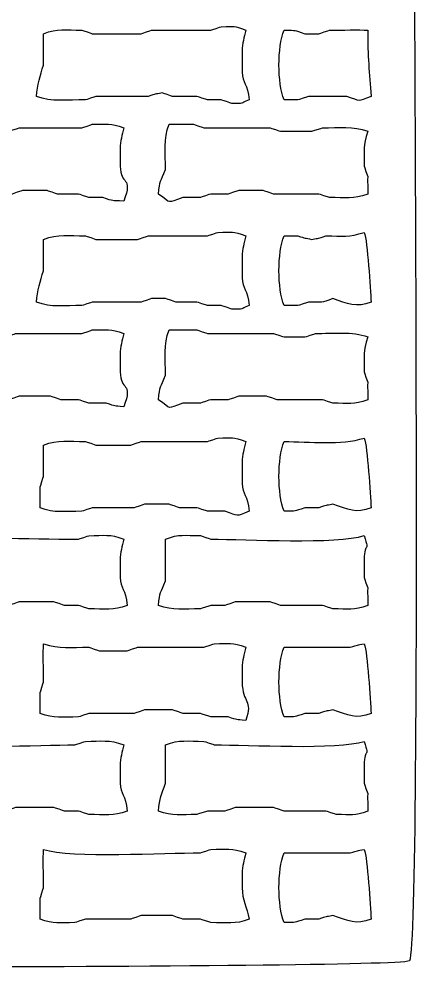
# Model space of a CAD drawing. Extents: x -149 to 150, y -212 to 234.
# Drawn here: x 132.96 to 142.75, y 35.32 to 58.39 of the extents above; entities that cross this region are included whole.
import ezdxf

# ---------------------------------------------------------------- set-up
doc = ezdxf.new("R2010")
doc.units = 0
doc.header["$MEASUREMENT"] = 0
doc.layers.add('EBENE_1', color=7, linetype='CONTINUOUS')

msp = doc.modelspace()

# ---------------------------------------------------------------- linework, layer by layer
at = {"layer": 'EBENE_1', "color": 250}
for points, knots in [([(142.4466, 96.392), (139.7389, 96.392), (118.5936, 96.5792), (117.8933, 96.3073), (117.8933, 96.3073), (117.6937, 95.7931), (117.6937, 36.0308), (117.8933, 35.5167), (117.8933, 35.5167), (118.3962, 35.3214), (141.9438, 35.3214), (142.4466, 35.5167), (142.4466, 35.5167), (142.7502, 36.2987), (142.5312, 62.6309), (142.5313, 65.9119), (142.5313, 65.9119), (142.5313, 76.0596), (142.4466, 86.3071), (142.4466, 96.392)], [0, 0, 0, 0, 0.1666667, 0.1666667, 0.1666667, 0.1666667, 0.3333333, 0.3333333, 0.3333333, 0.3333333, 0.5, 0.5, 0.5, 0.5, 0.6666667, 0.6666667, 0.6666667, 0.6666667, 1, 1, 1, 1]), ([(138.3826, 57.1066), (138.3826, 57.1066), (138.3826, 57.6146), (138.3826, 57.6146), (138.3826, 57.6146), (138.3825, 57.8177), (138.4318, 57.9351), (138.4673, 58.1226), (138.4673, 58.1226), (138.1565, 58.2432), (138.2323, 58.2074), (137.8746, 58.2074), (137.8746, 58.2074), (137.8695, 58.2049), (137.6348, 58.1278), (137.6206, 58.1226), (137.6206, 58.1226), (137.6206, 58.1226), (136.1812, 58.1226), (136.1812, 58.1226), (136.1812, 58.1226), (136.1762, 58.1203), (135.9415, 58.0431), (135.9272, 58.0379), (135.9272, 58.0379), (135.9272, 58.0379), (134.742, 58.038), (134.742, 58.038), (134.742, 58.038), (134.7368, 58.0403), (134.502, 58.1175), (134.488, 58.1226), (134.488, 58.1226), (134.0958, 58.1226), (133.9025, 58.1723), (133.5566, 58.0379), (133.5566, 58.0379), (133.5566, 58.0379), (133.5566, 57.2759), (133.5566, 57.2759), (133.5566, 57.2759), (133.4751, 57.0245), (133.4087, 56.793), (133.3873, 56.514), (133.3873, 56.514), (133.7446, 56.3752), (134.1556, 56.4293), (134.5726, 56.4293), (134.5726, 56.4293), (134.5778, 56.4317), (134.8125, 56.5089), (134.8266, 56.514), (134.8266, 56.514), (134.8266, 56.514), (136.0965, 56.5139), (136.0965, 56.5139), (136.0965, 56.5139), (136.3047, 56.5888), (136.2418, 56.5612), (136.4353, 56.5987), (136.4353, 56.5987), (136.4403, 56.5964), (136.6751, 56.519), (136.6892, 56.514), (136.6892, 56.514), (136.6892, 56.514), (137.282, 56.514), (137.282, 56.514), (137.282, 56.514), (137.2871, 56.5117), (137.5217, 56.4344), (137.536, 56.4293), (137.536, 56.4293), (137.536, 56.4293), (137.8746, 56.4293), (137.8746, 56.4293), (137.8746, 56.4293), (137.8798, 56.427), (138.1145, 56.3497), (138.1286, 56.3447), (138.1286, 56.3447), (138.4689, 56.3446), (138.2961, 56.33), (138.552, 56.4293), (138.552, 56.4293), (138.5211, 56.8314), (138.3826, 56.8308), (138.3826, 57.1066)], [0, 0, 0, 0, 0.0434783, 0.0434783, 0.0434783, 0.0434783, 0.0869565, 0.0869565, 0.0869565, 0.0869565, 0.1304348, 0.1304348, 0.1304348, 0.1304348, 0.173913, 0.173913, 0.173913, 0.173913, 0.2173913, 0.2173913, 0.2173913, 0.2173913, 0.2608696, 0.2608696, 0.2608696, 0.2608696, 0.3043478, 0.3043478, 0.3043478, 0.3043478, 0.3478261, 0.3478261, 0.3478261, 0.3478261, 0.3913043, 0.3913043, 0.3913043, 0.3913043, 0.4347826, 0.4347826, 0.4347826, 0.4347826, 0.4782609, 0.4782609, 0.4782609, 0.4782609, 0.5217391, 0.5217391, 0.5217391, 0.5217391, 0.5652174, 0.5652174, 0.5652174, 0.5652174, 0.6086957, 0.6086957, 0.6086957, 0.6086957, 0.6521739, 0.6521739, 0.6521739, 0.6521739, 0.6956522, 0.6956522, 0.6956522, 0.6956522, 0.7391304, 0.7391304, 0.7391304, 0.7391304, 0.7826087, 0.7826087, 0.7826087, 0.7826087, 0.826087, 0.826087, 0.826087, 0.826087, 0.8695652, 0.8695652, 0.8695652, 0.8695652, 0.9130435, 0.9130435, 0.9130435, 0.9130435, 1, 1, 1, 1]), ([(141.4306, 58.1226), (141.219, 58.1362), (140.8167, 58.1226), (140.4993, 58.1227), (140.4993, 58.1227), (140.4942, 58.1204), (140.2595, 58.043), (140.2453, 58.038), (140.2453, 58.038), (140.2453, 58.038), (139.9066, 58.0379), (139.9066, 58.0379), (139.9066, 58.0379), (139.6077, 58.135), (139.7315, 58.1154), (139.3986, 58.1227), (139.3986, 58.1227), (139.2351, 57.7015), (139.235, 56.8504), (139.3986, 56.4293), (139.3986, 56.4293), (139.3986, 56.4293), (139.7373, 56.4294), (139.7373, 56.4294), (139.7373, 56.4294), (139.7424, 56.4316), (139.9771, 56.5088), (139.9913, 56.5139), (139.9913, 56.5139), (139.9913, 56.5139), (140.4146, 56.514), (140.4146, 56.514), (140.4146, 56.514), (140.4146, 56.514), (140.584, 56.514), (140.584, 56.514), (140.584, 56.514), (140.584, 56.514), (140.9226, 56.5139), (140.9226, 56.5139), (140.9226, 56.5139), (141.2896, 56.3949), (141.1596, 56.376), (141.5153, 56.5139), (141.5153, 56.5139), (141.4698, 57.0932), (141.4306, 57.4873), (141.4306, 58.1226)], [0, 0, 0, 0, 0.0769231, 0.0769231, 0.0769231, 0.0769231, 0.1538462, 0.1538462, 0.1538462, 0.1538462, 0.2307692, 0.2307692, 0.2307692, 0.2307692, 0.3076923, 0.3076923, 0.3076923, 0.3076923, 0.3846154, 0.3846154, 0.3846154, 0.3846154, 0.4615385, 0.4615385, 0.4615385, 0.4615385, 0.5384615, 0.5384615, 0.5384615, 0.5384615, 0.6153846, 0.6153846, 0.6153846, 0.6153846, 0.6923077, 0.6923077, 0.6923077, 0.6923077, 0.7692308, 0.7692308, 0.7692308, 0.7692308, 0.8461538, 0.8461538, 0.8461538, 0.8461538, 1, 1, 1, 1]), ([(135.4192, 54.8206), (135.4192, 54.8206), (135.4193, 55.2439), (135.4193, 55.2439), (135.4193, 55.2439), (135.4193, 55.447), (135.4684, 55.5644), (135.504, 55.7519), (135.504, 55.7519), (135.1705, 55.8814), (135.1172, 55.8367), (134.742, 55.8366), (134.742, 55.8366), (134.7368, 55.8343), (134.5021, 55.7571), (134.488, 55.7519), (134.488, 55.7519), (134.488, 55.7519), (132.964, 55.7519), (132.964, 55.7519), (132.964, 55.7519), (132.9588, 55.7497), (132.7241, 55.6725), (132.71, 55.6674), (132.71, 55.6674), (132.71, 55.6674), (131.948, 55.6674), (131.948, 55.6674), (131.948, 55.6674), (131.9428, 55.6697), (131.7081, 55.7468), (131.694, 55.752), (131.694, 55.752), (131.2852, 55.752), (130.9473, 55.8047), (130.5933, 55.6673), (130.5933, 55.6673), (130.5933, 55.6673), (130.5933, 54.9053), (130.5933, 54.9053), (130.5933, 54.9053), (130.591, 54.9002), (130.5136, 54.6654), (130.5086, 54.6514), (130.5086, 54.6514), (130.5086, 54.6514), (130.5086, 54.1434), (130.5086, 54.1434), (130.5086, 54.1434), (130.8588, 54.0074), (131.1241, 54.0587), (131.5246, 54.0586), (131.5246, 54.0586), (131.5298, 54.0609), (131.7645, 54.1383), (131.7786, 54.1433), (131.7786, 54.1433), (131.7786, 54.1433), (132.7946, 54.1434), (132.7946, 54.1434), (132.7946, 54.1434), (132.7998, 54.1456), (133.0345, 54.2228), (133.0486, 54.2279), (133.0486, 54.2279), (133.0486, 54.2279), (133.6413, 54.228), (133.6413, 54.228), (133.6413, 54.228), (133.6464, 54.2256), (133.8811, 54.1484), (133.8953, 54.1433), (133.8953, 54.1433), (133.8953, 54.1433), (134.4033, 54.1434), (134.4033, 54.1434), (134.4033, 54.1434), (134.4084, 54.1409), (134.6431, 54.0637), (134.6573, 54.0586), (134.6573, 54.0586), (134.6573, 54.0586), (134.9959, 54.0587), (134.9959, 54.0587), (134.9959, 54.0587), (135.2949, 53.9617), (135.171, 53.9812), (135.504, 53.9739), (135.504, 53.9739), (135.7417, 54.5864), (135.4193, 54.3519), (135.4192, 54.8206)], [0, 0, 0, 0, 0.0416667, 0.0416667, 0.0416667, 0.0416667, 0.0833333, 0.0833333, 0.0833333, 0.0833333, 0.125, 0.125, 0.125, 0.125, 0.1666667, 0.1666667, 0.1666667, 0.1666667, 0.2083333, 0.2083333, 0.2083333, 0.2083333, 0.25, 0.25, 0.25, 0.25, 0.2916667, 0.2916667, 0.2916667, 0.2916667, 0.3333333, 0.3333333, 0.3333333, 0.3333333, 0.375, 0.375, 0.375, 0.375, 0.4166667, 0.4166667, 0.4166667, 0.4166667, 0.4583333, 0.4583333, 0.4583333, 0.4583333, 0.5, 0.5, 0.5, 0.5, 0.5416667, 0.5416667, 0.5416667, 0.5416667, 0.5833333, 0.5833333, 0.5833333, 0.5833333, 0.625, 0.625, 0.625, 0.625, 0.6666667, 0.6666667, 0.6666667, 0.6666667, 0.7083333, 0.7083333, 0.7083333, 0.7083333, 0.75, 0.75, 0.75, 0.75, 0.7916667, 0.7916667, 0.7916667, 0.7916667, 0.8333333, 0.8333333, 0.8333333, 0.8333333, 0.875, 0.875, 0.875, 0.875, 0.9166667, 0.9166667, 0.9166667, 0.9166667, 1, 1, 1, 1]), ([(141.4306, 54.5667), (141.4283, 54.5718), (141.3511, 54.8065), (141.346, 54.8207), (141.346, 54.8207), (141.346, 55.2199), (141.3123, 55.3023), (141.4306, 55.6674), (141.4306, 55.6674), (141.0765, 55.8048), (140.7387, 55.7519), (140.33, 55.7519), (140.33, 55.7519), (140.3248, 55.7496), (140.0901, 55.6725), (140.076, 55.6673), (140.076, 55.6673), (140.076, 55.6673), (139.314, 55.6673), (139.314, 55.6673), (139.314, 55.6673), (139.3088, 55.6697), (139.0741, 55.7469), (139.06, 55.752), (139.06, 55.752), (139.06, 55.752), (137.4513, 55.752), (137.4513, 55.752), (137.4513, 55.752), (137.4461, 55.7544), (137.2115, 55.8315), (137.1972, 55.8367), (137.1972, 55.8367), (137.1972, 55.8367), (136.6046, 55.8367), (136.6046, 55.8367), (136.6046, 55.8367), (136.4672, 55.4825), (136.52, 55.1448), (136.52, 54.736), (136.52, 54.736), (136.4001, 54.4373), (136.3768, 54.4835), (136.3505, 54.1433), (136.3505, 54.1433), (136.6943, 53.8985), (136.5218, 53.922), (136.9433, 54.0587), (136.9433, 54.0587), (136.9433, 54.0587), (137.3666, 54.0587), (137.3666, 54.0587), (137.3666, 54.0587), (137.3718, 54.061), (137.6065, 54.1382), (137.6206, 54.1434), (137.6206, 54.1434), (137.6206, 54.1434), (138.044, 54.1433), (138.044, 54.1433), (138.044, 54.1433), (138.0491, 54.1457), (138.2838, 54.2228), (138.298, 54.228), (138.298, 54.228), (138.298, 54.228), (138.8906, 54.2279), (138.8906, 54.2279), (138.8906, 54.2279), (138.8958, 54.2257), (139.1305, 54.1484), (139.1446, 54.1434), (139.1446, 54.1434), (139.1446, 54.1434), (140.2453, 54.1433), (140.2453, 54.1433), (140.2453, 54.1433), (140.2504, 54.1409), (140.4851, 54.0638), (140.4993, 54.0586), (140.4993, 54.0586), (140.8915, 54.0586), (141.0848, 54.0091), (141.4306, 54.1434), (141.4306, 54.1434), (141.4432, 54.3355), (141.425, 54.3271), (141.4306, 54.5667)], [0, 0, 0, 0, 0.0434783, 0.0434783, 0.0434783, 0.0434783, 0.0869565, 0.0869565, 0.0869565, 0.0869565, 0.1304348, 0.1304348, 0.1304348, 0.1304348, 0.173913, 0.173913, 0.173913, 0.173913, 0.2173913, 0.2173913, 0.2173913, 0.2173913, 0.2608696, 0.2608696, 0.2608696, 0.2608696, 0.3043478, 0.3043478, 0.3043478, 0.3043478, 0.3478261, 0.3478261, 0.3478261, 0.3478261, 0.3913043, 0.3913043, 0.3913043, 0.3913043, 0.4347826, 0.4347826, 0.4347826, 0.4347826, 0.4782609, 0.4782609, 0.4782609, 0.4782609, 0.5217391, 0.5217391, 0.5217391, 0.5217391, 0.5652174, 0.5652174, 0.5652174, 0.5652174, 0.6086957, 0.6086957, 0.6086957, 0.6086957, 0.6521739, 0.6521739, 0.6521739, 0.6521739, 0.6956522, 0.6956522, 0.6956522, 0.6956522, 0.7391304, 0.7391304, 0.7391304, 0.7391304, 0.7826087, 0.7826087, 0.7826087, 0.7826087, 0.826087, 0.826087, 0.826087, 0.826087, 0.8695652, 0.8695652, 0.8695652, 0.8695652, 0.9130435, 0.9130435, 0.9130435, 0.9130435, 1, 1, 1, 1]), ([(138.3826, 52.1114), (138.3826, 52.1114), (138.3826, 52.6194), (138.3826, 52.6194), (138.3826, 52.6194), (138.3826, 52.8224), (138.4318, 52.9396), (138.4673, 53.1274), (138.4673, 53.1274), (138.1432, 53.2531), (138.1566, 53.212), (137.79, 53.212), (137.79, 53.212), (137.7848, 53.2097), (137.5501, 53.1324), (137.536, 53.1274), (137.536, 53.1274), (137.536, 53.1274), (136.0966, 53.1274), (136.0966, 53.1274), (136.0966, 53.1274), (136.0915, 53.125), (135.8568, 53.0477), (135.8426, 53.0426), (135.8426, 53.0426), (135.8426, 53.0426), (134.8266, 53.0426), (134.8266, 53.0426), (134.8266, 53.0426), (134.8215, 53.045), (134.5868, 53.1223), (134.5726, 53.1274), (134.5726, 53.1274), (134.172, 53.1273), (133.9069, 53.1787), (133.5566, 53.0427), (133.5566, 53.0427), (133.5566, 53.0427), (133.5565, 52.2807), (133.5565, 52.2807), (133.5565, 52.2807), (133.4751, 52.0293), (133.4087, 51.7976), (133.3872, 51.5186), (133.3872, 51.5186), (133.7413, 51.3812), (134.0792, 51.434), (134.488, 51.434), (134.488, 51.434), (134.4931, 51.4364), (134.7278, 51.5135), (134.742, 51.5187), (134.742, 51.5187), (134.742, 51.5187), (135.9273, 51.5186), (135.9273, 51.5186), (135.9273, 51.5186), (135.9324, 51.521), (136.1671, 51.5982), (136.1813, 51.6034), (136.1813, 51.6034), (136.1813, 51.6034), (136.52, 51.6033), (136.52, 51.6033), (136.52, 51.6033), (136.5251, 51.6009), (136.7598, 51.5238), (136.774, 51.5186), (136.774, 51.5186), (136.774, 51.5186), (137.282, 51.5186), (137.282, 51.5186), (137.282, 51.5186), (137.2871, 51.5163), (137.5218, 51.4391), (137.536, 51.4339), (137.536, 51.4339), (137.536, 51.4339), (137.8746, 51.434), (137.8746, 51.434), (137.8746, 51.434), (137.8798, 51.4316), (138.1145, 51.3544), (138.1286, 51.3493), (138.1286, 51.3493), (138.4689, 51.3494), (138.2961, 51.3346), (138.552, 51.434), (138.552, 51.434), (138.5211, 51.836), (138.3826, 51.8355), (138.3826, 52.1114)], [0, 0, 0, 0, 0.0416667, 0.0416667, 0.0416667, 0.0416667, 0.0833333, 0.0833333, 0.0833333, 0.0833333, 0.125, 0.125, 0.125, 0.125, 0.1666667, 0.1666667, 0.1666667, 0.1666667, 0.2083333, 0.2083333, 0.2083333, 0.2083333, 0.25, 0.25, 0.25, 0.25, 0.2916667, 0.2916667, 0.2916667, 0.2916667, 0.3333333, 0.3333333, 0.3333333, 0.3333333, 0.375, 0.375, 0.375, 0.375, 0.4166667, 0.4166667, 0.4166667, 0.4166667, 0.4583333, 0.4583333, 0.4583333, 0.4583333, 0.5, 0.5, 0.5, 0.5, 0.5416667, 0.5416667, 0.5416667, 0.5416667, 0.5833333, 0.5833333, 0.5833333, 0.5833333, 0.625, 0.625, 0.625, 0.625, 0.6666667, 0.6666667, 0.6666667, 0.6666667, 0.7083333, 0.7083333, 0.7083333, 0.7083333, 0.75, 0.75, 0.75, 0.75, 0.7916667, 0.7916667, 0.7916667, 0.7916667, 0.8333333, 0.8333333, 0.8333333, 0.8333333, 0.875, 0.875, 0.875, 0.875, 0.9166667, 0.9166667, 0.9166667, 0.9166667, 1, 1, 1, 1]), ([(141.346, 53.2119), (140.9697, 53.0899), (140.8272, 53.1273), (140.4146, 53.1273), (140.4146, 53.1273), (140.2065, 53.0524), (140.2694, 53.08), (140.076, 53.0427), (140.076, 53.0427), (139.894, 53.0808), (139.9303, 53.0634), (139.7373, 53.1273), (139.7373, 53.1273), (139.7373, 53.1273), (139.3986, 53.1274), (139.3986, 53.1274), (139.3986, 53.1274), (139.235, 52.7062), (139.2351, 51.8552), (139.3986, 51.434), (139.3986, 51.434), (139.3986, 51.434), (139.7373, 51.4339), (139.7373, 51.4339), (139.7373, 51.4339), (139.7424, 51.4363), (139.977, 51.5136), (139.9913, 51.5187), (139.9913, 51.5187), (140.3489, 51.5187), (140.2732, 51.4826), (140.584, 51.6033), (140.584, 51.6033), (140.9352, 51.4669), (141.1637, 51.3821), (141.5153, 51.5186), (141.5153, 51.5186), (141.4905, 51.8339), (141.4287, 52.9988), (141.346, 53.2119)], [0, 0, 0, 0, 0.0909091, 0.0909091, 0.0909091, 0.0909091, 0.1818182, 0.1818182, 0.1818182, 0.1818182, 0.2727273, 0.2727273, 0.2727273, 0.2727273, 0.3636364, 0.3636364, 0.3636364, 0.3636364, 0.4545455, 0.4545455, 0.4545455, 0.4545455, 0.5454545, 0.5454545, 0.5454545, 0.5454545, 0.6363636, 0.6363636, 0.6363636, 0.6363636, 0.7272727, 0.7272727, 0.7272727, 0.7272727, 0.8181818, 0.8181818, 0.8181818, 0.8181818, 1, 1, 1, 1]), ([(135.4193, 49.8254), (135.4193, 49.8254), (135.4193, 50.2487), (135.4193, 50.2487), (135.4193, 50.2487), (135.4192, 50.4518), (135.4685, 50.569), (135.504, 50.7567), (135.504, 50.7567), (135.1705, 50.8861), (135.1171, 50.8413), (134.7419, 50.8414), (134.7419, 50.8414), (134.7368, 50.839), (134.5021, 50.7617), (134.4879, 50.7567), (134.4879, 50.7567), (134.4879, 50.7567), (132.8793, 50.7566), (132.8793, 50.7566), (132.8793, 50.7566), (132.8741, 50.7543), (132.6395, 50.6771), (132.6252, 50.6719), (132.6252, 50.6719), (132.6252, 50.6719), (132.1173, 50.672), (132.1173, 50.672), (132.1173, 50.672), (132.1122, 50.6743), (131.8774, 50.7516), (131.8633, 50.7566), (131.8633, 50.7566), (131.4474, 50.7566), (130.899, 50.7761), (130.5933, 50.7567), (130.5933, 50.7567), (130.5933, 50.7567), (130.5933, 49.9099), (130.5933, 49.9099), (130.5933, 49.9099), (130.591, 49.9048), (130.5137, 49.6702), (130.5085, 49.6559), (130.5085, 49.6559), (130.5085, 49.6559), (130.5086, 49.1479), (130.5086, 49.1479), (130.5086, 49.1479), (130.8545, 49.0137), (131.0478, 49.0633), (131.44, 49.0633), (131.44, 49.0633), (131.4451, 49.0657), (131.6797, 49.1428), (131.694, 49.148), (131.694, 49.148), (131.694, 49.148), (132.71, 49.1479), (132.71, 49.1479), (132.71, 49.1479), (132.7151, 49.1503), (132.9497, 49.2276), (132.964, 49.2326), (132.964, 49.2326), (132.964, 49.2326), (133.726, 49.2326), (133.726, 49.2326), (133.726, 49.2326), (133.731, 49.2304), (133.9658, 49.1531), (133.9799, 49.148), (133.9799, 49.148), (133.9799, 49.148), (134.4033, 49.1479), (134.4033, 49.1479), (134.4033, 49.1479), (134.4084, 49.1456), (134.643, 49.0685), (134.6573, 49.0634), (134.6573, 49.0634), (134.6573, 49.0634), (135.0806, 49.0633), (135.0806, 49.0633), (135.0806, 49.0633), (135.3292, 48.9809), (135.2364, 48.9992), (135.504, 48.9787), (135.504, 48.9787), (135.7417, 49.5909), (135.4193, 49.3567), (135.4193, 49.8254)], [0, 0, 0, 0, 0.0416667, 0.0416667, 0.0416667, 0.0416667, 0.0833333, 0.0833333, 0.0833333, 0.0833333, 0.125, 0.125, 0.125, 0.125, 0.1666667, 0.1666667, 0.1666667, 0.1666667, 0.2083333, 0.2083333, 0.2083333, 0.2083333, 0.25, 0.25, 0.25, 0.25, 0.2916667, 0.2916667, 0.2916667, 0.2916667, 0.3333333, 0.3333333, 0.3333333, 0.3333333, 0.375, 0.375, 0.375, 0.375, 0.4166667, 0.4166667, 0.4166667, 0.4166667, 0.4583333, 0.4583333, 0.4583333, 0.4583333, 0.5, 0.5, 0.5, 0.5, 0.5416667, 0.5416667, 0.5416667, 0.5416667, 0.5833333, 0.5833333, 0.5833333, 0.5833333, 0.625, 0.625, 0.625, 0.625, 0.6666667, 0.6666667, 0.6666667, 0.6666667, 0.7083333, 0.7083333, 0.7083333, 0.7083333, 0.75, 0.75, 0.75, 0.75, 0.7916667, 0.7916667, 0.7916667, 0.7916667, 0.8333333, 0.8333333, 0.8333333, 0.8333333, 0.875, 0.875, 0.875, 0.875, 0.9166667, 0.9166667, 0.9166667, 0.9166667, 1, 1, 1, 1]), ([(141.4306, 49.5713), (141.4283, 49.5765), (141.3511, 49.8111), (141.3459, 49.8253), (141.3459, 49.8253), (141.346, 50.2244), (141.3123, 50.307), (141.4305, 50.6719), (141.4305, 50.6719), (141.0654, 50.8138), (140.5812, 50.7566), (140.1606, 50.7567), (140.1606, 50.7567), (140.1555, 50.7543), (139.9208, 50.6771), (139.9066, 50.6719), (139.9066, 50.6719), (139.9066, 50.6719), (139.3986, 50.672), (139.3986, 50.672), (139.3986, 50.672), (139.3935, 50.6743), (139.1588, 50.7515), (139.1446, 50.7566), (139.1446, 50.7566), (139.1446, 50.7566), (137.536, 50.7566), (137.536, 50.7566), (137.536, 50.7566), (137.5308, 50.7589), (137.2961, 50.8363), (137.282, 50.8413), (137.282, 50.8413), (137.282, 50.8413), (136.6046, 50.8413), (136.6046, 50.8413), (136.6046, 50.8413), (136.4672, 50.4872), (136.52, 50.1495), (136.52, 49.7407), (136.52, 49.7407), (136.4, 49.4418), (136.3768, 49.4881), (136.3506, 49.148), (136.3506, 49.148), (136.6943, 48.9031), (136.5217, 48.9267), (136.9433, 49.0633), (136.9433, 49.0633), (136.9433, 49.0633), (137.3666, 49.0634), (137.3666, 49.0634), (137.3666, 49.0634), (137.3718, 49.0656), (137.6065, 49.1429), (137.6206, 49.1479), (137.6206, 49.1479), (137.6206, 49.1479), (138.044, 49.148), (138.044, 49.148), (138.044, 49.148), (138.0491, 49.1503), (138.2838, 49.2275), (138.298, 49.2326), (138.298, 49.2326), (138.298, 49.2326), (138.9753, 49.2327), (138.9753, 49.2327), (138.9753, 49.2327), (138.9804, 49.2303), (139.2151, 49.1531), (139.2293, 49.1479), (139.2293, 49.1479), (139.2293, 49.1479), (140.33, 49.148), (140.33, 49.148), (140.33, 49.148), (140.3351, 49.1457), (140.5698, 49.0684), (140.584, 49.0634), (140.584, 49.0634), (140.9676, 49.0634), (141.0902, 49.0159), (141.4306, 49.1479), (141.4306, 49.1479), (141.4432, 49.3403), (141.4249, 49.3318), (141.4306, 49.5713)], [0, 0, 0, 0, 0.0434783, 0.0434783, 0.0434783, 0.0434783, 0.0869565, 0.0869565, 0.0869565, 0.0869565, 0.1304348, 0.1304348, 0.1304348, 0.1304348, 0.173913, 0.173913, 0.173913, 0.173913, 0.2173913, 0.2173913, 0.2173913, 0.2173913, 0.2608696, 0.2608696, 0.2608696, 0.2608696, 0.3043478, 0.3043478, 0.3043478, 0.3043478, 0.3478261, 0.3478261, 0.3478261, 0.3478261, 0.3913043, 0.3913043, 0.3913043, 0.3913043, 0.4347826, 0.4347826, 0.4347826, 0.4347826, 0.4782609, 0.4782609, 0.4782609, 0.4782609, 0.5217391, 0.5217391, 0.5217391, 0.5217391, 0.5652174, 0.5652174, 0.5652174, 0.5652174, 0.6086957, 0.6086957, 0.6086957, 0.6086957, 0.6521739, 0.6521739, 0.6521739, 0.6521739, 0.6956522, 0.6956522, 0.6956522, 0.6956522, 0.7391304, 0.7391304, 0.7391304, 0.7391304, 0.7826087, 0.7826087, 0.7826087, 0.7826087, 0.826087, 0.826087, 0.826087, 0.826087, 0.8695652, 0.8695652, 0.8695652, 0.8695652, 0.9130435, 0.9130435, 0.9130435, 0.9130435, 1, 1, 1, 1]), ([(138.3826, 47.116), (138.3826, 47.116), (138.3826, 47.6239), (138.3826, 47.6239), (138.3826, 47.6239), (138.3826, 47.827), (138.4318, 47.9443), (138.4673, 48.1319), (138.4673, 48.1319), (138.1432, 48.2578), (138.1566, 48.2166), (137.79, 48.2166), (137.79, 48.2166), (137.7848, 48.2143), (137.5501, 48.1371), (137.536, 48.1319), (137.536, 48.1319), (137.536, 48.1319), (135.9273, 48.132), (135.9273, 48.132), (135.9273, 48.132), (135.9222, 48.1297), (135.6875, 48.0524), (135.6733, 48.0474), (135.6733, 48.0474), (135.6733, 48.0474), (134.8266, 48.0474), (134.8266, 48.0474), (134.8266, 48.0474), (134.8215, 48.0496), (134.5868, 48.1269), (134.5726, 48.1319), (134.5726, 48.1319), (134.1721, 48.132), (133.9069, 48.1832), (133.5566, 48.0473), (133.5566, 48.0473), (133.5566, 48.0473), (133.5566, 47.2854), (133.5566, 47.2854), (133.5566, 47.2854), (133.5543, 47.2802), (133.477, 47.0454), (133.472, 47.0314), (133.472, 47.0314), (133.472, 47.0314), (133.472, 46.5234), (133.472, 46.5234), (133.472, 46.5234), (133.8223, 46.3874), (134.0875, 46.4387), (134.488, 46.4387), (134.488, 46.4387), (134.4931, 46.4409), (134.7278, 46.5183), (134.742, 46.5233), (134.742, 46.5233), (134.742, 46.5233), (135.758, 46.5234), (135.758, 46.5234), (135.758, 46.5234), (135.7631, 46.5257), (135.9978, 46.6028), (136.012, 46.608), (136.012, 46.608), (136.012, 46.608), (136.6046, 46.608), (136.6046, 46.608), (136.6046, 46.608), (136.6098, 46.6057), (136.8445, 46.5284), (136.8586, 46.5234), (136.8586, 46.5234), (136.8586, 46.5234), (137.282, 46.5234), (137.282, 46.5234), (137.282, 46.5234), (137.2871, 46.521), (137.5218, 46.4437), (137.536, 46.4387), (137.536, 46.4387), (137.536, 46.4387), (137.9593, 46.4386), (137.9593, 46.4386), (137.9593, 46.4386), (138.3263, 46.3196), (138.1963, 46.3006), (138.5519, 46.4386), (138.5519, 46.4386), (138.5211, 46.8407), (138.3826, 46.8402), (138.3826, 47.116)], [0, 0, 0, 0, 0.0416667, 0.0416667, 0.0416667, 0.0416667, 0.0833333, 0.0833333, 0.0833333, 0.0833333, 0.125, 0.125, 0.125, 0.125, 0.1666667, 0.1666667, 0.1666667, 0.1666667, 0.2083333, 0.2083333, 0.2083333, 0.2083333, 0.25, 0.25, 0.25, 0.25, 0.2916667, 0.2916667, 0.2916667, 0.2916667, 0.3333333, 0.3333333, 0.3333333, 0.3333333, 0.375, 0.375, 0.375, 0.375, 0.4166667, 0.4166667, 0.4166667, 0.4166667, 0.4583333, 0.4583333, 0.4583333, 0.4583333, 0.5, 0.5, 0.5, 0.5, 0.5416667, 0.5416667, 0.5416667, 0.5416667, 0.5833333, 0.5833333, 0.5833333, 0.5833333, 0.625, 0.625, 0.625, 0.625, 0.6666667, 0.6666667, 0.6666667, 0.6666667, 0.7083333, 0.7083333, 0.7083333, 0.7083333, 0.75, 0.75, 0.75, 0.75, 0.7916667, 0.7916667, 0.7916667, 0.7916667, 0.8333333, 0.8333333, 0.8333333, 0.8333333, 0.875, 0.875, 0.875, 0.875, 0.9166667, 0.9166667, 0.9166667, 0.9166667, 1, 1, 1, 1]), ([(141.3459, 48.2167), (140.7857, 48.035), (140.0218, 48.132), (139.3985, 48.1319), (139.3985, 48.1319), (139.2351, 47.7108), (139.2351, 46.8597), (139.3986, 46.4386), (139.3986, 46.4386), (139.7315, 46.4458), (139.6077, 46.4263), (139.9065, 46.5234), (139.9065, 46.5234), (139.9065, 46.5234), (140.2452, 46.5233), (140.2452, 46.5233), (140.2452, 46.5233), (140.4534, 46.5981), (140.3904, 46.5705), (140.5839, 46.608), (140.5839, 46.608), (140.9731, 46.4819), (141.135, 46.3756), (141.5153, 46.5234), (141.5153, 46.5234), (141.4905, 46.8387), (141.4287, 48.0036), (141.3459, 48.2167)], [0, 0, 0, 0, 0.125, 0.125, 0.125, 0.125, 0.25, 0.25, 0.25, 0.25, 0.375, 0.375, 0.375, 0.375, 0.5, 0.5, 0.5, 0.5, 0.625, 0.625, 0.625, 0.625, 0.75, 0.75, 0.75, 0.75, 1, 1, 1, 1]), ([(135.4193, 44.83), (135.4193, 44.83), (135.4193, 45.2533), (135.4193, 45.2533), (135.4193, 45.2533), (135.4193, 45.4563), (135.4685, 45.5736), (135.504, 45.7613), (135.504, 45.7613), (135.1634, 45.8935), (135.0411, 45.846), (134.6573, 45.8459), (134.6573, 45.8459), (134.6522, 45.8437), (134.4175, 45.7664), (134.4033, 45.7614), (134.4033, 45.7614), (133.1613, 45.7614), (131.7169, 45.8332), (130.5933, 45.7613), (130.5933, 45.7613), (130.5933, 45.7613), (130.5932, 44.9147), (130.5932, 44.9147), (130.5932, 44.9147), (130.591, 44.9096), (130.5137, 44.6748), (130.5086, 44.6607), (130.5086, 44.6607), (130.5086, 44.6607), (130.5086, 44.1527), (130.5086, 44.1527), (130.5086, 44.1527), (130.849, 44.0204), (130.9715, 44.0679), (131.3553, 44.068), (131.3553, 44.068), (131.3603, 44.0703), (131.5951, 44.1475), (131.6092, 44.1526), (131.6092, 44.1526), (131.6092, 44.1526), (132.71, 44.1526), (132.71, 44.1526), (132.71, 44.1526), (132.715, 44.155), (132.9498, 44.2322), (132.964, 44.2374), (132.964, 44.2374), (132.964, 44.2374), (133.8106, 44.2374), (133.8106, 44.2374), (133.8106, 44.2374), (133.8158, 44.2349), (134.0505, 44.1578), (134.0646, 44.1526), (134.0646, 44.1526), (134.0646, 44.1526), (134.4033, 44.1527), (134.4033, 44.1527), (134.4033, 44.1527), (134.4084, 44.1504), (134.6431, 44.073), (134.6573, 44.068), (134.6573, 44.068), (135.0495, 44.068), (135.2427, 44.0183), (135.5886, 44.1526), (135.5886, 44.1526), (135.5576, 44.5547), (135.4192, 44.5542), (135.4193, 44.83)], [0, 0, 0, 0, 0.0526316, 0.0526316, 0.0526316, 0.0526316, 0.1052632, 0.1052632, 0.1052632, 0.1052632, 0.1578947, 0.1578947, 0.1578947, 0.1578947, 0.2105263, 0.2105263, 0.2105263, 0.2105263, 0.2631579, 0.2631579, 0.2631579, 0.2631579, 0.3157895, 0.3157895, 0.3157895, 0.3157895, 0.3684211, 0.3684211, 0.3684211, 0.3684211, 0.4210526, 0.4210526, 0.4210526, 0.4210526, 0.4736842, 0.4736842, 0.4736842, 0.4736842, 0.5263158, 0.5263158, 0.5263158, 0.5263158, 0.5789474, 0.5789474, 0.5789474, 0.5789474, 0.6315789, 0.6315789, 0.6315789, 0.6315789, 0.6842105, 0.6842105, 0.6842105, 0.6842105, 0.7368421, 0.7368421, 0.7368421, 0.7368421, 0.7894737, 0.7894737, 0.7894737, 0.7894737, 0.8421053, 0.8421053, 0.8421053, 0.8421053, 0.8947368, 0.8947368, 0.8947368, 0.8947368, 1, 1, 1, 1]), ([(141.4306, 44.576), (141.4283, 44.581), (141.351, 44.8159), (141.346, 44.8299), (141.346, 44.8299), (141.346, 44.8299), (141.346, 45.1686), (141.346, 45.1686), (141.346, 45.1686), (141.346, 45.1686), (141.346, 45.2533), (141.346, 45.2533), (141.346, 45.2533), (141.346, 45.76), (141.4928, 45.3745), (141.3459, 45.846), (141.3459, 45.846), (140.6921, 45.634), (138.4703, 45.7613), (137.6206, 45.7614), (137.6206, 45.7614), (137.6155, 45.7637), (137.3808, 45.8408), (137.3666, 45.846), (137.3666, 45.846), (136.9829, 45.846), (136.8604, 45.8935), (136.52, 45.7613), (136.52, 45.7613), (136.52, 45.7613), (136.52, 44.7453), (136.52, 44.7453), (136.52, 44.7453), (136.4001, 44.4466), (136.3768, 44.4927), (136.3506, 44.1526), (136.3506, 44.1526), (136.7009, 44.0166), (136.9661, 44.068), (137.3666, 44.0679), (137.3666, 44.0679), (137.3718, 44.0704), (137.6064, 44.1476), (137.6206, 44.1527), (137.6206, 44.1527), (137.6206, 44.1527), (137.9593, 44.1526), (137.9593, 44.1526), (137.9593, 44.1526), (137.9644, 44.1549), (138.199, 44.2323), (138.2133, 44.2373), (138.2133, 44.2373), (138.2133, 44.2373), (139.06, 44.2373), (139.06, 44.2373), (139.06, 44.2373), (139.0651, 44.235), (139.2998, 44.1577), (139.3139, 44.1527), (139.3139, 44.1527), (139.3139, 44.1527), (140.3299, 44.1526), (140.3299, 44.1526), (140.3299, 44.1526), (140.3351, 44.1503), (140.5697, 44.0731), (140.584, 44.0679), (140.584, 44.0679), (140.9677, 44.068), (141.0902, 44.0205), (141.4306, 44.1526), (141.4306, 44.1526), (141.4432, 44.3449), (141.425, 44.3364), (141.4306, 44.576)], [0, 0, 0, 0, 0.05, 0.05, 0.05, 0.05, 0.1, 0.1, 0.1, 0.1, 0.15, 0.15, 0.15, 0.15, 0.2, 0.2, 0.2, 0.2, 0.25, 0.25, 0.25, 0.25, 0.3, 0.3, 0.3, 0.3, 0.35, 0.35, 0.35, 0.35, 0.4, 0.4, 0.4, 0.4, 0.45, 0.45, 0.45, 0.45, 0.5, 0.5, 0.5, 0.5, 0.55, 0.55, 0.55, 0.55, 0.6, 0.6, 0.6, 0.6, 0.65, 0.65, 0.65, 0.65, 0.7, 0.7, 0.7, 0.7, 0.75, 0.75, 0.75, 0.75, 0.8, 0.8, 0.8, 0.8, 0.85, 0.85, 0.85, 0.85, 0.9, 0.9, 0.9, 0.9, 1, 1, 1, 1]), ([(138.3826, 42.2899), (138.3826, 42.2899), (138.3826, 42.6286), (138.3826, 42.6286), (138.3826, 42.6286), (138.3826, 42.8317), (138.4318, 42.9491), (138.4673, 43.1367), (138.4673, 43.1367), (138.1338, 43.266), (138.0805, 43.2214), (137.7053, 43.2214), (137.7053, 43.2214), (137.7001, 43.2189), (137.4655, 43.1417), (137.4512, 43.1366), (137.4512, 43.1366), (137.4512, 43.1366), (135.8426, 43.1366), (135.8426, 43.1366), (135.8426, 43.1366), (135.8375, 43.1343), (135.6028, 43.0571), (135.5886, 43.052), (135.5886, 43.052), (135.5886, 43.052), (134.9113, 43.0519), (134.9113, 43.0519), (134.9113, 43.0519), (134.9062, 43.0544), (134.6715, 43.1316), (134.6573, 43.1367), (134.6573, 43.1367), (134.22, 43.1367), (133.9511, 43.0935), (133.5566, 43.2213), (133.5566, 43.2213), (133.5431, 43.0097), (133.5566, 42.6073), (133.5566, 42.2899), (133.5566, 42.2899), (133.5543, 42.2848), (133.4771, 42.0501), (133.472, 42.0359), (133.472, 42.0359), (133.472, 42.0359), (133.472, 41.5279), (133.472, 41.5279), (133.472, 41.5279), (133.8178, 41.3938), (134.0111, 41.4433), (134.4033, 41.4433), (134.4033, 41.4433), (134.4084, 41.4457), (134.643, 41.5229), (134.6573, 41.528), (134.6573, 41.528), (134.6573, 41.528), (135.758, 41.5279), (135.758, 41.5279), (135.758, 41.5279), (135.7631, 41.5303), (135.9977, 41.6076), (136.012, 41.6126), (136.012, 41.6126), (136.012, 41.6126), (136.6893, 41.6126), (136.6893, 41.6126), (136.6893, 41.6126), (136.6943, 41.6103), (136.9291, 41.5331), (136.9432, 41.528), (136.9432, 41.528), (136.9432, 41.528), (137.3665, 41.5279), (137.3665, 41.5279), (137.3665, 41.5279), (137.3718, 41.5256), (137.6065, 41.4485), (137.6206, 41.4433), (137.6206, 41.4433), (137.6206, 41.4433), (138.044, 41.4434), (138.044, 41.4434), (138.044, 41.4434), (138.2925, 41.361), (138.1997, 41.3792), (138.4673, 41.3586), (138.4673, 41.3586), (138.655, 41.871), (138.3826, 41.7599), (138.3826, 42.2899)], [0, 0, 0, 0, 0.0416667, 0.0416667, 0.0416667, 0.0416667, 0.0833333, 0.0833333, 0.0833333, 0.0833333, 0.125, 0.125, 0.125, 0.125, 0.1666667, 0.1666667, 0.1666667, 0.1666667, 0.2083333, 0.2083333, 0.2083333, 0.2083333, 0.25, 0.25, 0.25, 0.25, 0.2916667, 0.2916667, 0.2916667, 0.2916667, 0.3333333, 0.3333333, 0.3333333, 0.3333333, 0.375, 0.375, 0.375, 0.375, 0.4166667, 0.4166667, 0.4166667, 0.4166667, 0.4583333, 0.4583333, 0.4583333, 0.4583333, 0.5, 0.5, 0.5, 0.5, 0.5416667, 0.5416667, 0.5416667, 0.5416667, 0.5833333, 0.5833333, 0.5833333, 0.5833333, 0.625, 0.625, 0.625, 0.625, 0.6666667, 0.6666667, 0.6666667, 0.6666667, 0.7083333, 0.7083333, 0.7083333, 0.7083333, 0.75, 0.75, 0.75, 0.75, 0.7916667, 0.7916667, 0.7916667, 0.7916667, 0.8333333, 0.8333333, 0.8333333, 0.8333333, 0.875, 0.875, 0.875, 0.875, 0.9166667, 0.9166667, 0.9166667, 0.9166667, 1, 1, 1, 1]), ([(141.346, 43.2213), (141.1641, 43.1831), (141.2003, 43.2006), (141.0073, 43.1367), (141.0073, 43.1367), (141.0073, 43.1367), (139.3986, 43.1367), (139.3986, 43.1367), (139.3986, 43.1367), (139.2351, 42.7155), (139.2351, 41.8645), (139.3986, 41.4434), (139.3986, 41.4434), (139.7314, 41.4506), (139.6076, 41.4311), (139.9066, 41.5279), (139.9066, 41.5279), (139.9066, 41.5279), (140.2453, 41.528), (140.2453, 41.528), (140.2453, 41.528), (140.4534, 41.6029), (140.3904, 41.5753), (140.584, 41.6126), (140.584, 41.6126), (140.9731, 41.4865), (141.135, 41.3804), (141.5153, 41.5279), (141.5153, 41.5279), (141.4905, 41.8433), (141.4287, 43.0082), (141.346, 43.2213)], [0, 0, 0, 0, 0.1111111, 0.1111111, 0.1111111, 0.1111111, 0.2222222, 0.2222222, 0.2222222, 0.2222222, 0.3333333, 0.3333333, 0.3333333, 0.3333333, 0.4444444, 0.4444444, 0.4444444, 0.4444444, 0.5555556, 0.5555556, 0.5555556, 0.5555556, 0.6666667, 0.6666667, 0.6666667, 0.6666667, 0.7777778, 0.7777778, 0.7777778, 0.7777778, 1, 1, 1, 1]), ([(135.4193, 39.8346), (135.4193, 39.8346), (135.4193, 40.2579), (135.4193, 40.2579), (135.4193, 40.2579), (135.4193, 40.461), (135.4685, 40.5784), (135.504, 40.766), (135.504, 40.766), (135.1581, 40.9003), (134.9648, 40.8506), (134.5726, 40.8506), (134.5726, 40.8506), (134.5675, 40.8483), (134.3328, 40.7711), (134.3186, 40.7659), (134.3186, 40.7659), (133.4823, 40.766), (131.3238, 40.6413), (130.678, 40.8507), (130.678, 40.8507), (130.5437, 40.5048), (130.5933, 40.3114), (130.5933, 39.9193), (130.5933, 39.9193), (130.591, 39.9141), (130.5137, 39.6794), (130.5086, 39.6653), (130.5086, 39.6653), (130.5086, 39.6653), (130.5086, 39.1573), (130.5086, 39.1573), (130.5086, 39.1573), (130.849, 39.0252), (130.9715, 39.0727), (131.3553, 39.0726), (131.3553, 39.0726), (131.3604, 39.0749), (131.5951, 39.1523), (131.6093, 39.1574), (131.6093, 39.1574), (131.6093, 39.1574), (132.6253, 39.1574), (132.6253, 39.1574), (132.6253, 39.1574), (132.6304, 39.1596), (132.8651, 39.2368), (132.8793, 39.2419), (132.8793, 39.2419), (132.8793, 39.2419), (133.8106, 39.2419), (133.8106, 39.2419), (133.8106, 39.2419), (133.8158, 39.2397), (134.0505, 39.1625), (134.0646, 39.1574), (134.0646, 39.1574), (134.0646, 39.1574), (134.4033, 39.1573), (134.4033, 39.1573), (134.4033, 39.1573), (134.4084, 39.1549), (134.6431, 39.0778), (134.6573, 39.0726), (134.6573, 39.0726), (135.0495, 39.0726), (135.2428, 39.0231), (135.5886, 39.1574), (135.5886, 39.1574), (135.5577, 39.5593), (135.4193, 39.5588), (135.4193, 39.8346)], [0, 0, 0, 0, 0.0526316, 0.0526316, 0.0526316, 0.0526316, 0.1052632, 0.1052632, 0.1052632, 0.1052632, 0.1578947, 0.1578947, 0.1578947, 0.1578947, 0.2105263, 0.2105263, 0.2105263, 0.2105263, 0.2631579, 0.2631579, 0.2631579, 0.2631579, 0.3157895, 0.3157895, 0.3157895, 0.3157895, 0.3684211, 0.3684211, 0.3684211, 0.3684211, 0.4210526, 0.4210526, 0.4210526, 0.4210526, 0.4736842, 0.4736842, 0.4736842, 0.4736842, 0.5263158, 0.5263158, 0.5263158, 0.5263158, 0.5789474, 0.5789474, 0.5789474, 0.5789474, 0.6315789, 0.6315789, 0.6315789, 0.6315789, 0.6842105, 0.6842105, 0.6842105, 0.6842105, 0.7368421, 0.7368421, 0.7368421, 0.7368421, 0.7894737, 0.7894737, 0.7894737, 0.7894737, 0.8421053, 0.8421053, 0.8421053, 0.8421053, 0.8947368, 0.8947368, 0.8947368, 0.8947368, 1, 1, 1, 1]), ([(141.4305, 39.5807), (141.4283, 39.5858), (141.3511, 39.8204), (141.346, 39.8347), (141.346, 39.8347), (141.346, 39.8347), (141.346, 40.1734), (141.346, 40.1734), (141.346, 40.1734), (141.346, 40.1734), (141.346, 40.258), (141.346, 40.258), (141.346, 40.258), (141.346, 40.7647), (141.4928, 40.379), (141.346, 40.8507), (141.346, 40.8507), (140.7001, 40.6413), (138.5416, 40.766), (137.7052, 40.7659), (137.7052, 40.7659), (137.7002, 40.7683), (137.4655, 40.8456), (137.4513, 40.8506), (137.4513, 40.8506), (137.0591, 40.8506), (136.8658, 40.9003), (136.52, 40.766), (136.52, 40.766), (136.52, 40.766), (136.5199, 39.8347), (136.5199, 39.8347), (136.5199, 39.8347), (136.4241, 39.5576), (136.3747, 39.4701), (136.3506, 39.1573), (136.3506, 39.1573), (136.6965, 39.023), (136.8897, 39.0727), (137.282, 39.0727), (137.282, 39.0727), (137.287, 39.075), (137.5218, 39.1522), (137.5359, 39.1574), (137.5359, 39.1574), (137.5359, 39.1574), (137.9593, 39.1574), (137.9593, 39.1574), (137.9593, 39.1574), (137.9643, 39.1597), (138.1991, 39.2368), (138.2132, 39.242), (138.2132, 39.242), (138.2132, 39.242), (139.1446, 39.2419), (139.1446, 39.2419), (139.1446, 39.2419), (139.1498, 39.2396), (139.3844, 39.1625), (139.3986, 39.1573), (139.3986, 39.1573), (139.3986, 39.1573), (140.4146, 39.1574), (140.4146, 39.1574), (140.4146, 39.1574), (140.4198, 39.155), (140.6545, 39.0777), (140.6686, 39.0727), (140.6686, 39.0727), (141.0439, 39.0726), (141.0972, 39.0279), (141.4306, 39.1574), (141.4306, 39.1574), (141.4432, 39.3496), (141.425, 39.3412), (141.4305, 39.5807)], [0, 0, 0, 0, 0.05, 0.05, 0.05, 0.05, 0.1, 0.1, 0.1, 0.1, 0.15, 0.15, 0.15, 0.15, 0.2, 0.2, 0.2, 0.2, 0.25, 0.25, 0.25, 0.25, 0.3, 0.3, 0.3, 0.3, 0.35, 0.35, 0.35, 0.35, 0.4, 0.4, 0.4, 0.4, 0.45, 0.45, 0.45, 0.45, 0.5, 0.5, 0.5, 0.5, 0.55, 0.55, 0.55, 0.55, 0.6, 0.6, 0.6, 0.6, 0.65, 0.65, 0.65, 0.65, 0.7, 0.7, 0.7, 0.7, 0.75, 0.75, 0.75, 0.75, 0.8, 0.8, 0.8, 0.8, 0.85, 0.85, 0.85, 0.85, 0.9, 0.9, 0.9, 0.9, 1, 1, 1, 1]), ([(138.3826, 37.2947), (138.3826, 37.2947), (138.3825, 37.6334), (138.3825, 37.6334), (138.3825, 37.6334), (138.3826, 37.8364), (138.4318, 37.9537), (138.4673, 38.1413), (138.4673, 38.1413), (138.1268, 38.2735), (138.0044, 38.226), (137.6206, 38.226), (137.6206, 38.226), (137.6155, 38.2237), (137.3807, 38.1464), (137.3666, 38.1414), (137.3666, 38.1414), (136.5036, 38.1414), (134.2184, 38.0114), (133.5566, 38.226), (133.5566, 38.226), (133.543, 38.0143), (133.5566, 37.6121), (133.5566, 37.2947), (133.5566, 37.2947), (133.5543, 37.2896), (133.4771, 37.0549), (133.472, 37.0407), (133.472, 37.0407), (133.472, 37.0407), (133.472, 36.5327), (133.472, 36.5327), (133.472, 36.5327), (133.8124, 36.4004), (133.9348, 36.448), (134.3185, 36.448), (134.3185, 36.448), (134.3237, 36.4504), (134.5585, 36.5275), (134.5725, 36.5327), (134.5725, 36.5327), (134.5725, 36.5327), (135.6733, 36.5326), (135.6733, 36.5326), (135.6733, 36.5326), (135.6783, 36.535), (135.9131, 36.6123), (135.9272, 36.6174), (135.9272, 36.6174), (135.9272, 36.6174), (136.6893, 36.6174), (136.6893, 36.6174), (136.6893, 36.6174), (136.6944, 36.615), (136.929, 36.5377), (136.9433, 36.5327), (136.9433, 36.5327), (136.9433, 36.5327), (137.3666, 36.5326), (137.3666, 36.5326), (137.3666, 36.5326), (137.3718, 36.5304), (137.6065, 36.453), (137.6206, 36.448), (137.6206, 36.448), (138.0128, 36.448), (138.2061, 36.3983), (138.552, 36.5327), (138.552, 36.5327), (138.4945, 36.8365), (138.3826, 36.9913), (138.3826, 37.2947)], [0, 0, 0, 0, 0.0526316, 0.0526316, 0.0526316, 0.0526316, 0.1052632, 0.1052632, 0.1052632, 0.1052632, 0.1578947, 0.1578947, 0.1578947, 0.1578947, 0.2105263, 0.2105263, 0.2105263, 0.2105263, 0.2631579, 0.2631579, 0.2631579, 0.2631579, 0.3157895, 0.3157895, 0.3157895, 0.3157895, 0.3684211, 0.3684211, 0.3684211, 0.3684211, 0.4210526, 0.4210526, 0.4210526, 0.4210526, 0.4736842, 0.4736842, 0.4736842, 0.4736842, 0.5263158, 0.5263158, 0.5263158, 0.5263158, 0.5789474, 0.5789474, 0.5789474, 0.5789474, 0.6315789, 0.6315789, 0.6315789, 0.6315789, 0.6842105, 0.6842105, 0.6842105, 0.6842105, 0.7368421, 0.7368421, 0.7368421, 0.7368421, 0.7894737, 0.7894737, 0.7894737, 0.7894737, 0.8421053, 0.8421053, 0.8421053, 0.8421053, 0.8947368, 0.8947368, 0.8947368, 0.8947368, 1, 1, 1, 1]), ([(141.346, 38.226), (141.1641, 38.1879), (141.2003, 38.2053), (141.0073, 38.1413), (141.0073, 38.1413), (141.0073, 38.1413), (139.3986, 38.1413), (139.3986, 38.1413), (139.3986, 38.1413), (139.2351, 37.7201), (139.2351, 36.8691), (139.3986, 36.448), (139.3986, 36.448), (139.7315, 36.4552), (139.6077, 36.4357), (139.9066, 36.5327), (139.9066, 36.5327), (139.9066, 36.5327), (140.2453, 36.5326), (140.2453, 36.5326), (140.2453, 36.5326), (140.4533, 36.6074), (140.3904, 36.5799), (140.584, 36.6174), (140.584, 36.6174), (140.9731, 36.4911), (141.135, 36.385), (141.5153, 36.5327), (141.5153, 36.5327), (141.4905, 36.848), (141.4286, 38.0129), (141.346, 38.226)], [0, 0, 0, 0, 0.1111111, 0.1111111, 0.1111111, 0.1111111, 0.2222222, 0.2222222, 0.2222222, 0.2222222, 0.3333333, 0.3333333, 0.3333333, 0.3333333, 0.4444444, 0.4444444, 0.4444444, 0.4444444, 0.5555556, 0.5555556, 0.5555556, 0.5555556, 0.6666667, 0.6666667, 0.6666667, 0.6666667, 0.7777778, 0.7777778, 0.7777778, 0.7777778, 1, 1, 1, 1])]:
    msp.add_open_spline(points, degree=3, knots=knots, dxfattribs=at)

doc.saveas('drawing.dxf')
